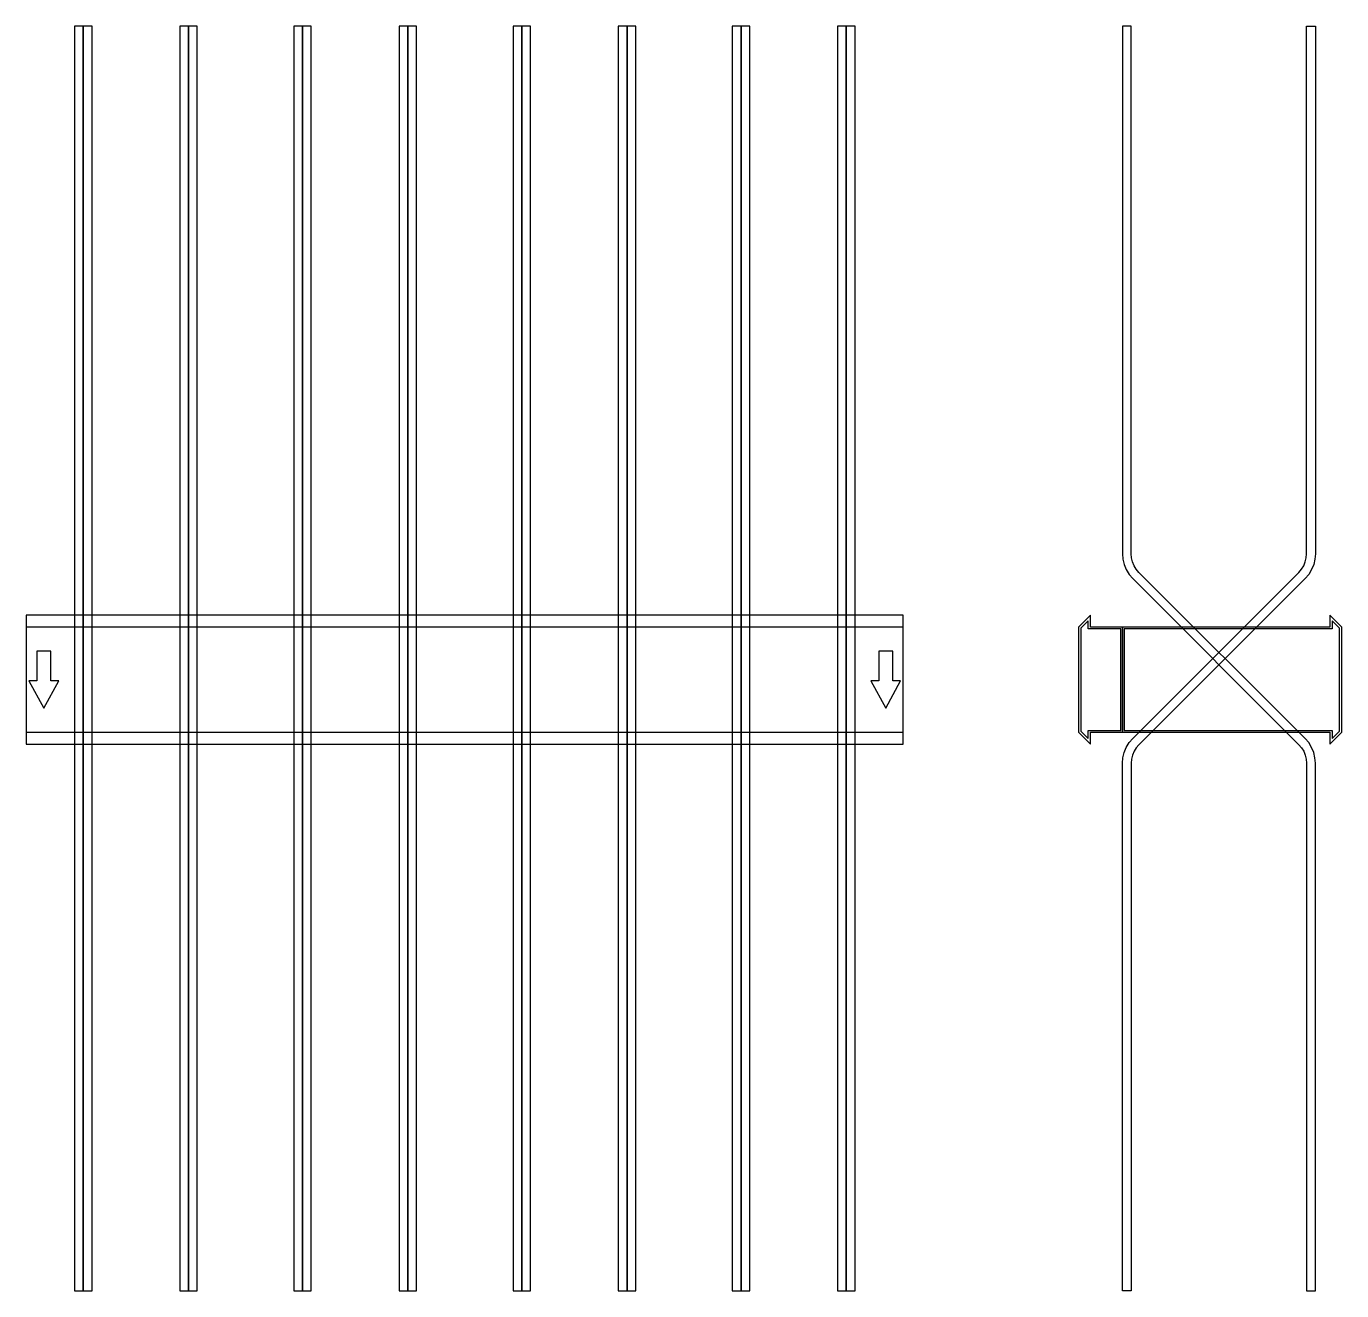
# Model space of a CAD drawing. Extents: x 0 to 1500, y -697 to 745.
import ezdxf

# ---------------------------------------------------------------- set-up
doc = ezdxf.new("R2010")
doc.units = 0
doc.layers.add('Halfen', color=7, linetype='CONTINUOUS')

msp = doc.modelspace()

# ---------------------------------------------------------------- linework, layer by layer
at = {"layer": 'Halfen', "color": 7}
for points in [[(65, -696.961), (65, 745.246), (55, 745.246), (55, -696.961)], [(75, -696.961), (75, 745.246), (65, 745.246), (65, -696.961)], [(185, -696.961), (185, 745.246), (175, 745.246), (175, -696.961)], [(195, -696.961), (195, 745.246), (185, 745.246), (185, -696.961)], [(315, -696.961), (315, 745.246), (305, 745.246), (305, -696.961)], [(325, -696.961), (325, 745.246), (315, 745.246), (315, -696.961)], [(435, -696.961), (435, 745.246), (425, 745.246), (425, -696.961)], [(445, -696.961), (445, 745.246), (435, 745.246), (435, -696.961)], [(565, -696.961), (565, 745.246), (555, 745.246), (555, -696.961)], [(575, -696.961), (575, 745.246), (565, 745.246), (565, -696.961)], [(685, -696.961), (685, 745.246), (675, 745.246), (675, -696.961)], [(695, -696.961), (695, 745.246), (685, 745.246), (685, -696.961)], [(815, -696.961), (815, 745.246), (805, 745.246), (805, -696.961)], [(825, -696.961), (825, 745.246), (815, 745.246), (815, -696.961)], [(935, -696.961), (935, 745.246), (925, 745.246), (925, -696.961)], [(945, -696.961), (945, 745.246), (935, 745.246), (935, -696.961)], [(1470, -696.961), (1470, -95.355), (1469.508, -89.098), (1468.042, -82.995), (1465.64, -77.196), (1462.361, -71.844), (1458.284, -67.071), (1268.787, 122.426), (1265.729, 126.006), (1263.27, 130.02), (1261.468, 134.369), (1260.369, 138.947), (1260, 143.64), (1260, 206.246), (1260, 745.246), (1250, 745.246), (1250, 206.246), (1250, 143.64), (1250.492, 137.382), (1251.958, 131.279), (1254.36, 125.48), (1257.639, 120.128), (1261.716, 115.355), (1451.213, -74.142), (1454.271, -77.722), (1456.73, -81.736), (1458.532, -86.085), (1459.631, -90.662), (1460, -95.355), (1460, -696.961)], [(1250, -696.961), (1250, -95.355), (1250.492, -89.098), (1251.958, -82.995), (1254.36, -77.196), (1257.639, -71.844), (1261.716, -67.071), (1451.213, 122.426), (1454.271, 126.006), (1456.73, 130.02), (1458.532, 134.369), (1459.631, 138.947), (1460, 143.64), (1460, 206.246), (1460, 745.246), (1470, 745.246), (1470, 206.246), (1470, 143.64), (1469.508, 137.382), (1468.042, 131.279), (1465.64, 125.48), (1462.361, 120.128), (1458.284, 115.355), (1268.787, -74.142), (1265.729, -77.722), (1263.27, -81.736), (1261.468, -86.085), (1260.369, -90.662), (1260, -95.355), (1260, -696.961)], [(0, -73.5), (1000, -73.5), (1000, 73.5), (0, 73.5)], [(0, -60), (1000, -60), (1000, 60), (0, 60)], [(1250, -60), (1250, 60), (1213.5, 60), (1213.5, 73.5), (1200, 60), (1200, -60), (1213.5, -73.5), (1213.5, -60)], [(1248, -58), (1248, 58), (1211, 58), (1211, 67.25), (1202.5, 58.75), (1202.5, -58.75), (1211, -67.25), (1211, -58)], [(1500, -60), (1500, 60), (1486.5, 73.5), (1486.5, 60), (1250, 60), (1250, -60), (1486.5, -60), (1486.5, -73.5)], [(1497.5, -58.75), (1497.5, 58.75), (1489, 67.25), (1489, 58), (1252, 58), (1252, -58), (1489, -58), (1489, -67.25)], [(20, -32.5), (37, -1.5), (28, -1.5), (28, 32.5), (12, 32.5), (12, -1.5), (3, -1.5)], [(980, -32.5), (997, -1.5), (988, -1.5), (988, 32.5), (972, 32.5), (972, -1.5), (963, -1.5)]]:
    msp.add_lwpolyline(points, close=True, dxfattribs=at)

doc.saveas('drawing.dxf')
